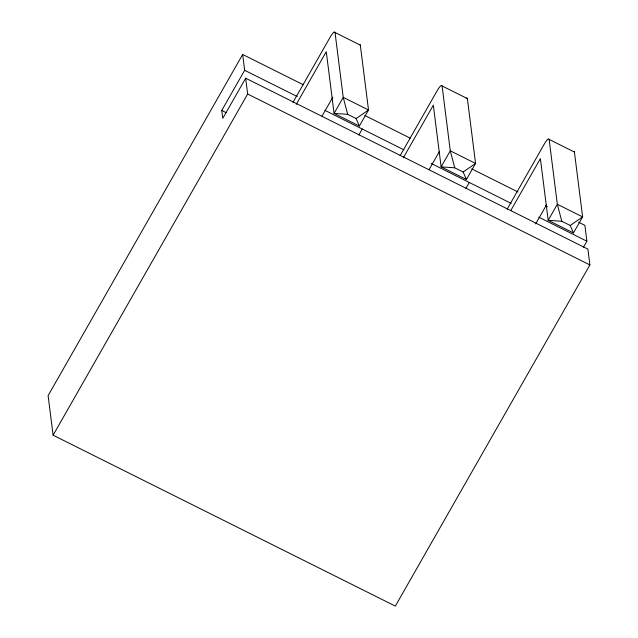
<?xml version="1.0" encoding="UTF-8"?>
<svg xmlns="http://www.w3.org/2000/svg" width="638" height="638" viewBox="0 0 638 638"><rect width="100%" height="100%" fill="white"/><g stroke="black" fill="none" stroke-linecap="round" stroke-linejoin="round"><path stroke-width="0.96" d="M242.663 54.477L48.105 395.648L53.106 435.196L395.337 606.1L589.895 264.929L587.893 249.115L245.662 78.211L222.774 118.349L221.769 110.438L244.657 70.3L242.663 54.477L303.265 84.742M53.106 435.196L247.656 94.025L245.662 78.211M293.033 102.279L330.053 37.363A9.602 1.842 -63.5 0 1 335.03 32.498L360.318 45.131L368.517 109.983L359.361 126.037L334.073 113.412L326.273 51.718L296.247 104.385M322.023 116.148L332.853 97.151M358.843 135.001L362.248 129.02M400.09 155.744L437.11 90.827A9.602 1.842 -63.5 0 1 442.086 85.963L467.375 98.587L475.565 163.448L466.41 179.501L441.121 166.869L433.33 105.182L403.296 157.841M429.079 169.604L439.415 151.477M465.892 188.457L469.305 182.484M507.138 209.2L544.158 144.284A9.602 1.842 -63.5 0 1 549.135 139.419L574.423 152.051L582.622 216.904L573.466 232.958L548.178 220.333L540.386 158.639L510.847 210.436M535.641 223.93L546.471 204.934M583.483 247.177L586.896 241.204L584.894 225.381L578.658 222.271M347.678 114.338L343.228 97.359L334.073 113.412L347.678 114.338L356.108 118.548L368.517 109.983L343.228 97.359L335.03 32.498M454.727 167.802L450.276 150.815L441.121 166.869L454.727 167.802L463.156 172.013L475.565 163.448L450.276 150.815L442.086 85.963M561.783 221.258L557.333 204.28L548.178 220.333L561.783 221.258L570.212 225.469L582.622 216.904L557.333 204.28L549.135 139.419M364.761 115.454L410.21 138.151M471.705 168.863L518.056 192.006M545.681 205.803L547.46 206.688M244.657 70.3L297.22 96.545M324.838 110.334L403.83 149.786M431.256 163.48L511.174 203.386M538.791 217.183L586.896 241.204M247.656 94.025L589.895 264.929M221.769 110.438L226.227 112.663M570.212 225.469L573.466 232.958M463.156 172.013L466.41 179.501M356.108 118.548L359.361 126.037M573.61 151.541A9.602 1.842 -63.5 0 1 574.423 152.051M359.505 44.62A9.602 1.842 -63.5 0 1 360.318 45.131M466.561 98.085A9.602 1.842 -63.5 0 1 467.375 98.587"/></g></svg>
